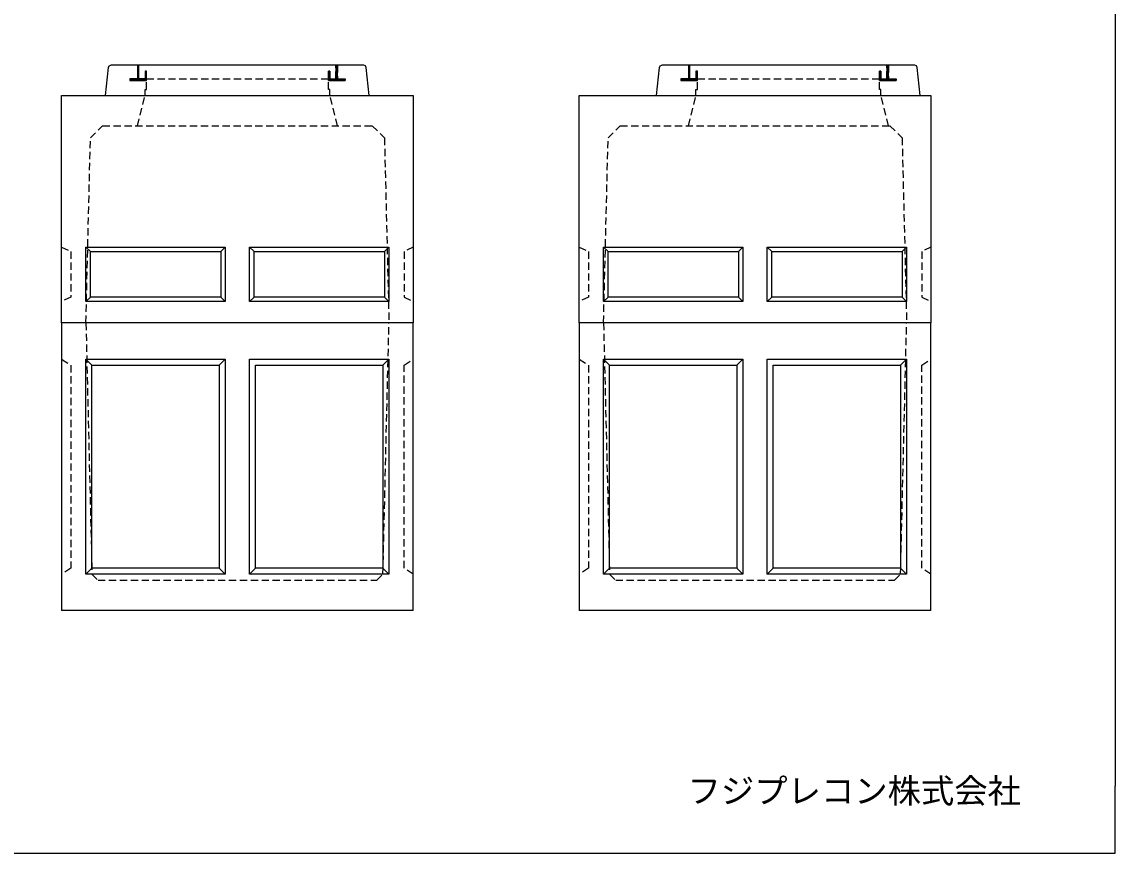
# Model space of a CAD drawing. Units: millimetres, scale not verified. Extents: x -3704 to 3796, y -2790 to 2696.
# Drawn here: x 189 to 3796, y -2790 to -47 of the extents above; entities that cross this region are included whole.
import ezdxf
from ezdxf.enums import TextEntityAlignment as Align

# ---------------------------------------------------------------- set-up
doc = ezdxf.new("R2010")
doc.units = ezdxf.units.MM
doc.header["$LTSCALE"] = 20
doc.linetypes.add('DASHED1', pattern=[1.8, 1.2, -0.6])
doc.layers.add('0-0_レイヤ_1', color=7, linetype='Continuous')
doc.styles.add('ＭＳ ゴシック', font='')
doc.styles.get('ＭＳ ゴシック').set_extended_font_data('MS Gothic')

msp = doc.modelspace()

# ---------------------------------------------------------------- linework, layer by layer
at = {"layer": '0-0_レイヤ_1'}
for p, q in [((3795.88, 2646.47), (3795.88, -2568.82)), ((464.88, -290), (474.88, -197.5)), ((1317.38, -190), (482.38, -190)), ((569.88, -190), (569.88, -235)), ((574.88, -190), (569.88, -190)), ((569.88, -192), (574.88, -192)), ((569.88, -194), (574.88, -194)), ((569.88, -196), (574.88, -196)), ((569.88, -198), (574.88, -198)), ((569.88, -200), (574.88, -200)), ((569.88, -202), (574.88, -202)), ((569.88, -204), (574.88, -204)), ((569.88, -206), (574.88, -206)), ((569.88, -208), (574.88, -208)), ((569.88, -210), (574.88, -210)), ((569.88, -212), (574.88, -212)), ((569.88, -214), (574.88, -214)), ((569.88, -216), (574.88, -216)), ((574.88, -235), (574.88, -190)), ((594.88, -210), (599.88, -210)), ((594.88, -210), (594.88, -240)), ((599.88, -210), (594.88, -210)), ((594.88, -212), (599.88, -212)), ((594.88, -214), (599.88, -214)), ((594.88, -216), (599.88, -216)), ((599.88, -240), (599.88, -210)), ((1199.88, -210), (1199.88, -235)), ((1204.88, -210), (1199.88, -210)), ((1199.88, -212), (1204.88, -212)), ((1199.88, -214), (1204.88, -214)), ((1199.88, -216), (1204.88, -216)), ((1204.88, -235), (1204.88, -210)), ((1224.88, -190), (1224.88, -235)), ((1229.88, -190), (1224.88, -190)), ((1224.88, -192), (1229.88, -192)), ((1224.88, -194), (1229.88, -194)), ((1224.88, -196), (1229.88, -196)), ((1224.88, -198), (1229.88, -198)), ((1224.88, -200), (1229.88, -200)), ((1224.88, -202), (1229.88, -202)), ((1224.88, -204), (1229.88, -204)), ((1224.88, -206), (1229.88, -206)), ((1224.88, -208), (1229.88, -208)), ((1224.88, -210), (1229.88, -210)), ((1224.88, -212), (1229.88, -212)), ((1224.88, -214), (1229.88, -214)), ((1224.88, -216), (1229.88, -216)), ((1229.88, -235), (1229.88, -190)), ((1334.88, -290), (1324.88, -197.5)), ((2282.88, -290), (2292.88, -197.5)), ((3135.38, -190), (2300.38, -190)), ((2387.88, -190), (2387.88, -235)), ((2392.88, -190), (2387.88, -190)), ((2387.88, -192), (2392.88, -192)), ((2387.88, -194), (2392.88, -194)), ((2387.88, -196), (2392.88, -196)), ((2387.88, -198), (2392.88, -198)), ((2387.88, -200), (2392.88, -200)), ((2387.88, -202), (2392.88, -202)), ((2387.88, -204), (2392.88, -204)), ((2387.88, -206), (2392.88, -206)), ((2387.88, -208), (2392.88, -208)), ((2387.88, -210), (2392.88, -210)), ((2387.88, -212), (2392.88, -212)), ((2387.88, -214), (2392.88, -214)), ((2387.88, -216), (2392.88, -216)), ((2392.88, -235), (2392.88, -190)), ((2412.88, -210), (2417.88, -210)), ((2412.88, -210), (2412.88, -240)), ((2417.88, -210), (2412.88, -210)), ((2412.88, -212), (2417.88, -212)), ((2412.88, -214), (2417.88, -214)), ((2412.88, -216), (2417.88, -216)), ((2417.88, -240), (2417.88, -210)), ((3017.88, -210), (3017.88, -235)), ((3022.88, -210), (3017.88, -210)), ((3017.88, -212), (3022.88, -212)), ((3017.88, -214), (3022.88, -214)), ((3017.88, -216), (3022.88, -216)), ((3022.88, -235), (3022.88, -210)), ((3042.88, -190), (3042.88, -235)), ((3047.88, -190), (3042.88, -190)), ((3042.88, -192), (3047.88, -192)), ((3042.88, -194), (3047.88, -194)), ((3042.88, -196), (3047.88, -196)), ((3042.88, -198), (3047.88, -198)), ((3042.88, -200), (3047.88, -200)), ((3042.88, -202), (3047.88, -202)), ((3042.88, -204), (3047.88, -204)), ((3042.88, -206), (3047.88, -206)), ((3042.88, -208), (3047.88, -208)), ((3042.88, -210), (3047.88, -210)), ((3042.88, -212), (3047.88, -212)), ((3042.88, -214), (3047.88, -214)), ((3042.88, -216), (3047.88, -216)), ((3047.88, -235), (3047.88, -190)), ((3152.88, -290), (3142.88, -197.5)), ((544.88, -235), (544.88, -240)), ((594.88, -235), (544.88, -235)), ((544.88, -236), (594.88, -236)), ((544.88, -238), (594.88, -238)), ((544.88, -240), (594.88, -240)), ((544.88, -240), (594.88, -240)), ((569.88, -218), (574.88, -218)), ((569.88, -220), (574.88, -220)), ((569.88, -222), (574.88, -222)), ((569.88, -224), (574.88, -224)), ((569.88, -226), (574.88, -226)), ((569.88, -228), (574.88, -228)), ((569.88, -230), (574.88, -230)), ((569.88, -232), (574.88, -232)), ((569.88, -234), (574.88, -234)), ((594.88, -218), (599.88, -218)), ((594.88, -220), (599.88, -220)), ((594.88, -222), (599.88, -222)), ((594.88, -224), (599.88, -224)), ((594.88, -226), (599.88, -226)), ((594.88, -228), (599.88, -228)), ((594.88, -230), (599.88, -230)), ((594.88, -232), (599.88, -232)), ((594.88, -234), (599.88, -234)), ((594.88, -236), (599.88, -236)), ((594.88, -238), (599.88, -238)), ((594.88, -240), (599.88, -240)), ((594.88, -240), (599.88, -240)), ((1199.88, -218), (1204.88, -218)), ((1199.88, -220), (1204.88, -220)), ((1199.88, -222), (1204.88, -222)), ((1199.88, -224), (1204.88, -224)), ((1199.88, -226), (1204.88, -226)), ((1199.88, -228), (1204.88, -228)), ((1199.88, -230), (1204.88, -230)), ((1199.88, -232), (1204.88, -232)), ((1199.88, -234), (1204.88, -234)), ((1199.88, -240), (1199.88, -235)), ((1199.88, -235), (1254.88, -235)), ((1199.88, -235), (1204.88, -235)), ((1199.88, -236), (1254.88, -236)), ((1199.88, -238), (1254.88, -238)), ((1199.88, -240), (1254.88, -240)), ((1254.88, -240), (1199.88, -240)), ((1224.88, -218), (1229.88, -218)), ((1224.88, -220), (1229.88, -220)), ((1224.88, -222), (1229.88, -222)), ((1224.88, -224), (1229.88, -224)), ((1224.88, -226), (1229.88, -226)), ((1224.88, -228), (1229.88, -228)), ((1224.88, -230), (1229.88, -230)), ((1224.88, -232), (1229.88, -232)), ((1224.88, -234), (1229.88, -234)), ((1224.88, -235), (1229.88, -235)), ((1254.88, -235), (1254.88, -240)), ((2362.88, -235), (2362.88, -240)), ((2412.88, -235), (2362.88, -235)), ((2362.88, -236), (2412.88, -236)), ((2362.88, -238), (2412.88, -238)), ((2362.88, -240), (2412.88, -240)), ((2362.88, -240), (2412.88, -240)), ((2387.88, -218), (2392.88, -218)), ((2387.88, -220), (2392.88, -220)), ((2387.88, -222), (2392.88, -222)), ((2387.88, -224), (2392.88, -224)), ((2387.88, -226), (2392.88, -226)), ((2387.88, -228), (2392.88, -228)), ((2387.88, -230), (2392.88, -230)), ((2387.88, -232), (2392.88, -232)), ((2387.88, -234), (2392.88, -234)), ((2412.88, -218), (2417.88, -218)), ((2412.88, -220), (2417.88, -220)), ((2412.88, -222), (2417.88, -222)), ((2412.88, -224), (2417.88, -224)), ((2412.88, -226), (2417.88, -226)), ((2412.88, -228), (2417.88, -228)), ((2412.88, -230), (2417.88, -230)), ((2412.88, -232), (2417.88, -232)), ((2412.88, -234), (2417.88, -234)), ((2412.88, -236), (2417.88, -236)), ((2412.88, -238), (2417.88, -238)), ((2412.88, -240), (2417.88, -240)), ((2412.88, -240), (2417.88, -240)), ((3017.88, -218), (3022.88, -218)), ((3017.88, -220), (3022.88, -220)), ((3017.88, -222), (3022.88, -222)), ((3017.88, -224), (3022.88, -224)), ((3017.88, -226), (3022.88, -226)), ((3017.88, -228), (3022.88, -228)), ((3017.88, -230), (3022.88, -230)), ((3017.88, -232), (3022.88, -232)), ((3017.88, -234), (3022.88, -234)), ((3017.88, -240), (3017.88, -235)), ((3017.88, -235), (3072.88, -235)), ((3017.88, -235), (3022.88, -235)), ((3017.88, -236), (3072.88, -236)), ((3017.88, -238), (3072.88, -238)), ((3017.88, -240), (3072.88, -240)), ((3072.88, -240), (3017.88, -240)), ((3042.88, -218), (3047.88, -218)), ((3042.88, -220), (3047.88, -220)), ((3042.88, -222), (3047.88, -222)), ((3042.88, -224), (3047.88, -224)), ((3042.88, -226), (3047.88, -226)), ((3042.88, -228), (3047.88, -228)), ((3042.88, -230), (3047.88, -230)), ((3042.88, -232), (3047.88, -232)), ((3042.88, -234), (3047.88, -234)), ((3042.88, -235), (3047.88, -235)), ((3072.88, -235), (3072.88, -240)), ((354.88, -290), (1224.88, -290)), ((2062.88, -290), (2932.88, -290)), ((844.88, -805), (859.88, -790)), ((1384.88, -805), (1399.88, -790)), ((2552.88, -805), (2567.88, -790)), ((3092.88, -805), (3107.88, -790)), ((399.88, -970), (414.88, -955)), ((859.88, -970), (844.88, -955)), ((939.88, -970), (954.88, -955)), ((1399.88, -970), (1384.88, -955)), ((2107.88, -970), (2122.88, -955)), ((2567.88, -970), (2552.88, -955)), ((2647.88, -970), (2662.88, -955)), ((3107.88, -970), (3092.88, -955)), ((319.88, -1040), (319.88, -1990)), ((1479.88, -1040), (319.88, -1040)), ((1479.88, -1990), (1479.88, -1040)), ((2027.88, -1040), (2027.88, -1990)), ((3187.88, -1040), (2027.88, -1040)), ((3187.88, -1990), (3187.88, -1040)), ((399.88, -1160), (419.88, -1180)), ((399.88, -1870), (399.88, -1160)), ((399.88, -1160), (859.88, -1160)), ((419.88, -1850), (419.88, -1180)), ((419.88, -1180), (839.88, -1180)), ((859.88, -1160), (839.88, -1180)), ((839.88, -1180), (839.88, -1850)), ((859.88, -1160), (859.88, -1870)), ((939.88, -1870), (939.88, -1160)), ((939.88, -1160), (1399.88, -1160)), ((959.88, -1850), (959.88, -1180)), ((959.88, -1180), (1379.88, -1180)), ((1379.88, -1180), (1399.88, -1160)), ((1379.88, -1180), (1379.88, -1850)), ((1399.88, -1160), (1399.88, -1870)), ((2107.88, -1160), (2127.88, -1180)), ((2107.88, -1870), (2107.88, -1160)), ((2107.88, -1160), (2567.88, -1160)), ((2127.88, -1850), (2127.88, -1180)), ((2127.88, -1180), (2547.88, -1180)), ((2567.88, -1160), (2547.88, -1180)), ((2547.88, -1180), (2547.88, -1850)), ((2567.88, -1160), (2567.88, -1870)), ((2647.88, -1870), (2647.88, -1160)), ((2647.88, -1160), (3107.88, -1160)), ((2667.88, -1850), (2667.88, -1180)), ((2667.88, -1180), (3087.88, -1180)), ((3087.88, -1180), (3107.88, -1160)), ((3087.88, -1180), (3087.88, -1850)), ((3107.88, -1160), (3107.88, -1870)), ((399.88, -1870), (419.88, -1850)), ((859.88, -1870), (399.88, -1870)), ((839.88, -1850), (419.88, -1850)), ((859.88, -1870), (839.88, -1850)), ((939.88, -1870), (959.88, -1850)), ((1399.88, -1870), (939.88, -1870)), ((1379.88, -1850), (959.88, -1850)), ((1399.88, -1870), (1379.88, -1850)), ((2107.88, -1870), (2127.88, -1850)), ((2567.88, -1870), (2107.88, -1870)), ((2547.88, -1850), (2127.88, -1850)), ((2567.88, -1870), (2547.88, -1850)), ((2647.88, -1870), (2667.88, -1850)), ((3107.88, -1870), (2647.88, -1870)), ((3087.88, -1850), (2667.88, -1850)), ((3107.88, -1870), (3087.88, -1850)), ((1479.88, -1990), (319.88, -1990)), ((3187.88, -1990), (2027.88, -1990)), ((3795.88, -2740.32), (3795.88, -2568.82))]:
    msp.add_line(p, q, dxfattribs=at)
at = {"layer": '0-0_レイヤ_1', "linetype": 'DASHED1'}
for p, q in [((569.88, -190), (569.88, -235)), ((574.88, -190), (569.88, -190)), ((574.88, -235), (574.88, -190)), ((594.88, -210), (594.88, -235)), ((599.88, -210), (594.88, -210)), ((599.88, -270), (599.88, -210)), ((1199.88, -210), (1204.88, -210)), ((1199.88, -270), (1199.88, -210)), ((1204.88, -210), (1204.88, -235)), ((1224.88, -190), (1229.88, -190)), ((1224.88, -235), (1224.88, -190)), ((1229.88, -190), (1229.88, -235)), ((2387.88, -190), (2387.88, -235)), ((2392.88, -190), (2387.88, -190)), ((2392.88, -235), (2392.88, -190)), ((2412.88, -210), (2412.88, -235)), ((2417.88, -210), (2412.88, -210)), ((2417.88, -270), (2417.88, -210)), ((3017.88, -210), (3022.88, -210)), ((3017.88, -270), (3017.88, -210)), ((3022.88, -210), (3022.88, -235)), ((3042.88, -190), (3047.88, -190)), ((3042.88, -235), (3042.88, -190)), ((3047.88, -190), (3047.88, -235)), ((544.88, -235), (544.88, -240)), ((569.88, -235), (544.88, -235)), ((544.88, -240), (599.88, -240)), ((594.88, -235), (574.88, -235)), ((599.88, -235), (1199.88, -235)), ((1254.88, -240), (1199.88, -240)), ((1204.88, -235), (1224.88, -235)), ((1229.88, -235), (1254.88, -235)), ((1254.88, -235), (1254.88, -240)), ((2362.88, -235), (2362.88, -240)), ((2387.88, -235), (2362.88, -235)), ((2362.88, -240), (2417.88, -240)), ((2412.88, -235), (2392.88, -235)), ((2417.88, -235), (3017.88, -235)), ((3072.88, -240), (3017.88, -240)), ((3022.88, -235), (3042.88, -235)), ((3047.88, -235), (3072.88, -235)), ((3072.88, -235), (3072.88, -240)), ((594.88, -270), (599.88, -270)), ((594.88, -290), (594.88, -270)), ((1204.88, -270), (1199.88, -270)), ((1204.88, -290), (1204.88, -270)), ((2412.88, -270), (2417.88, -270)), ((2412.88, -290), (2412.88, -270)), ((3022.88, -270), (3017.88, -270)), ((3022.88, -290), (3022.88, -270)), ((569.88, -390), (594.88, -290)), ((1229.88, -390), (1204.88, -290)), ((2387.88, -390), (2412.88, -290)), ((3047.88, -390), (3022.88, -290)), ((399.88, -1040), (419.88, -1870)), ((1379.88, -1870), (1399.88, -1040)), ((2107.88, -1040), (2127.88, -1870)), ((3087.88, -1870), (3107.88, -1040)), ((319.88, -1160), (349.88, -1180)), ((349.88, -1180), (349.88, -1850)), ((1449.88, -1180), (1479.88, -1160)), ((1449.88, -1850), (1449.88, -1180)), ((2027.88, -1160), (2057.88, -1180)), ((2057.88, -1180), (2057.88, -1850)), ((3157.88, -1180), (3187.88, -1160)), ((3157.88, -1850), (3157.88, -1180)), ((349.88, -1850), (319.88, -1870)), ((419.88, -1870), (439.88, -1890)), ((1359.88, -1890), (1379.88, -1870)), ((1479.88, -1870), (1449.88, -1850)), ((2057.88, -1850), (2027.88, -1870)), ((2127.88, -1870), (2147.88, -1890)), ((3067.88, -1890), (3087.88, -1870)), ((3187.88, -1870), (3157.88, -1850)), ((439.88, -1890), (1359.88, -1890)), ((2147.88, -1890), (3067.88, -1890))]:
    msp.add_line(p, q, dxfattribs=at)
at = {"layer": '0-0_レイヤ_1'}
for points in [[(474.88, -197.5), (476.89, -192.18), (482.38, -190)], [(1324.88, -197.5), (1322.43, -191.85), (1317.38, -190)], [(2292.88, -197.5), (2294.89, -192.18), (2300.38, -190)], [(3142.88, -197.5), (3140.43, -191.85), (3135.38, -190)], [(399.88, -790), (414.88, -805), (844.88, -805), (844.88, -955), (414.88, -955), (414.88, -805)], [(939.88, -790), (1399.88, -790), (1399.88, -970), (939.88, -970), (939.88, -790), (954.88, -805), (1384.88, -805), (1384.88, -955), (954.88, -955), (954.88, -805)], [(2107.88, -790), (2122.88, -805), (2552.88, -805), (2552.88, -955), (2122.88, -955), (2122.88, -805)], [(2647.88, -790), (3107.88, -790), (3107.88, -970), (2647.88, -970), (2647.88, -790), (2662.88, -805), (3092.88, -805), (3092.88, -955), (2662.88, -955), (2662.88, -805)], [(-3532.94, -2790.32), (3545.88, -2790.32), (3795.88, -2790.32), (3795.88, -2740.32)]]:
    msp.add_lwpolyline(points, dxfattribs=at)
for points in [[(319.88, -1040), (319.88, -290), (1479.88, -290), (1479.88, -1040)], [(2027.88, -1040), (2027.88, -290), (3187.88, -290), (3187.88, -1040)], [(399.88, -790), (859.88, -790), (859.88, -970), (399.88, -970)], [(2107.88, -790), (2567.88, -790), (2567.88, -970), (2107.88, -970)]]:
    msp.add_lwpolyline(points, close=True, dxfattribs=at)
at = {"layer": '0-0_レイヤ_1', "linetype": 'DASHED1'}
for points in [[(399.88, -1040), (414.88, -430), (454.88, -390), (1344.88, -390), (1384.88, -430), (1399.88, -1040)], [(2107.88, -1040), (2122.88, -430), (2162.88, -390), (3052.88, -390), (3092.88, -430), (3107.88, -1040)], [(319.88, -790), (349.88, -805), (349.88, -955), (319.88, -970)], [(1479.88, -790), (1449.88, -805), (1449.88, -955), (1479.88, -970)], [(2027.88, -790), (2057.88, -805), (2057.88, -955), (2027.88, -970)], [(3187.88, -790), (3157.88, -805), (3157.88, -955), (3187.88, -970)]]:
    msp.add_lwpolyline(points, dxfattribs=at)

# ---------------------------------------------------------------- texts
at = {"layer": '0-0_レイヤ_1', "style": 'ＭＳ ゴシック'}
msp.add_text('フジプレコン株式会社', height=80.65, dxfattribs=at).set_placement((2385.06, -2649.21), align=Align.BOTTOM_LEFT)

doc.saveas('drawing.dxf')
